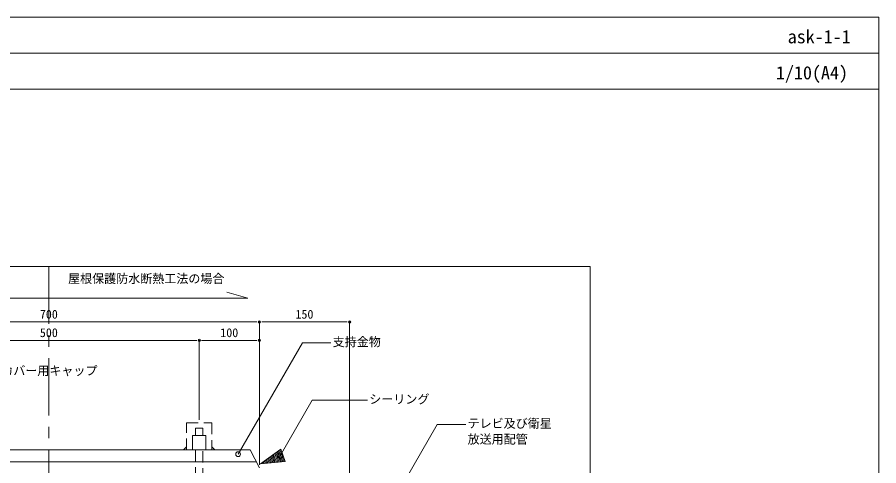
# Model space of a CAD drawing. Units: millimetres, scale not verified. Extents: x -1380 to 1380, y -955 to 955.
# Drawn here: x -53 to 1380, y 209 to 955 of the extents above; entities that cross this region are included whole.
import ezdxf
from ezdxf.enums import TextEntityAlignment as Align

# ---------------------------------------------------------------- set-up
doc = ezdxf.new("R2010")
doc.units = ezdxf.units.MM
doc.header["$LTSCALE"] = 3
doc.linetypes.add('USER2', pattern=[9.525, 6.35, -3.175])
doc.linetypes.add('USER4', pattern=[50.8, 31.75, -6.35, 6.35, -6.35])
for name, color, linetype, lineweight in [('0-0_0', 7, 'Continuous', 9), ('0-5_MOJI', 7, 'Continuous', 18), ('0-6_sunpo', 7, 'Continuous', 18), ('0-9_KANAMONO', 4, 'Continuous', 18), ('0-A_KIJUN', 1, 'USER4', 18), ('0-B_TENSEN', 4, 'USER2', 18), ('0-C_BUHIN', 7, 'USER2', 9), ('0-D_WAKU', 7, 'Continuous', 18)]:
    doc.layers.add(name, color=color, linetype=linetype, lineweight=lineweight)
doc.styles.add('ＭＳ ゴシック', font='')
doc.styles.get('ＭＳ ゴシック').set_extended_font_data('MS Gothic')

# ---------------------------------------------------------------- blocks, each defined once
blk = doc.blocks.new('_DOT')
at = {"layer": '0-0_0'}
for p, q in [((-0.5, 0), (-1, 0)), ((0.25, 0), (-0.25, 0))]:
    blk.add_line(p, q, dxfattribs=at)
blk.add_circle((0, 0), 0.25, dxfattribs=at)

msp = doc.modelspace()

# ---------------------------------------------------------------- linework, layer by layer
at = {"layer": '0-0_0', "lineweight": 18}
msp.add_line((-1380.043, 894.971), (1379.957, 894.971), dxfattribs=at)
msp.add_lwpolyline([(-900.043, -660.029), (899.957, -660.029), (899.957, 539.971), (-900.043, 539.971)], close=True, dxfattribs=at)
at = {"layer": '0-5_MOJI'}
for p, q in [((-0.043, 487.512), (-330.909, 487.512)), ((351.823, 211.99), (385.656, 236.03)), ((382.904, 214.709), (377.343, 230.083)), ((384.896, 214.883), (378.85, 231.219)), ((386.889, 215.058), (380.755, 232.389)), ((389.08, 215.25), (382.262, 233.525)), ((391.09, 215.225), (383.95, 234.877)), ((393.065, 215.598), (385.656, 236.03)), ((351.823, 211.99), (393.065, 215.598)), ((357.999, 212.53), (356.906, 215.848)), ((359.991, 212.705), (358.629, 216.801)), ((362.183, 212.896), (360.335, 217.954)), ((364.175, 213.071), (362.041, 219.108)), ((366.367, 213.262), (363.712, 220.659)), ((368.359, 213.437), (365.436, 221.613)), ((370.352, 213.611), (367.124, 222.965)), ((372.544, 213.803), (368.83, 224.118)), ((374.536, 213.977), (370.536, 225.271)), ((376.528, 214.151), (372.242, 226.424)), ((378.72, 214.343), (373.749, 227.56)), ((380.712, 214.517), (375.438, 228.912)), ((354.014, 212.182), (353.529, 213.143)), ((356.206, 212.373), (355.217, 214.495))]:
    msp.add_line(p, q, dxfattribs=at)
for points in [[(-0.043, 487.512), (330.823, 487.512), (295.723, 497.445)], [(314.613, 227.88), (421.457, 412.94), (468.907, 412.94)], [(384.537, 224.986), (437.959, 317.516), (529.802, 317.516)], [(538.974, 92.168), (645.818, 277.228), (693.268, 277.228)]]:
    msp.add_lwpolyline(points, dxfattribs=at)
for centre in [(314.613, 227.88), (314.613, 227.88), (384.537, 224.986), (384.537, 224.986)]:
    msp.add_circle(centre, 4, dxfattribs=at)
at = {"layer": '0-6_sunpo'}
for p, q in [((-342.043, 447.944), (341.957, 447.944)), ((349.957, 209.971), (349.957, 447.944)), ((349.957, 209.971), (349.957, 447.944)), ((357.957, 447.944), (491.957, 447.944)), ((499.957, 184.971), (499.957, 447.944)), ((-242.043, 417.253), (241.957, 417.253)), ((249.957, 284.971), (249.957, 417.253)), ((249.957, 284.971), (249.957, 417.253)), ((257.957, 417.253), (341.957, 417.253)), ((349.957, 235.713), (349.957, 417.253))]:
    msp.add_line(p, q, dxfattribs=at)
at = {"layer": '0-9_KANAMONO'}
for p, q in [((-335.043, 234.971), (334.957, 234.971)), ((349.957, 204.971), (334.957, 234.971)), ((-345.043, 214.971), (344.957, 214.971))]:
    msp.add_line(p, q, dxfattribs=at)
for points in [[(238.957, 234.971), (238.957, 258.971), (260.957, 258.971), (260.957, 234.971)], [(255.957, 258.971), (255.957, 270.971), (243.957, 270.971), (243.957, 258.971)]]:
    msp.add_lwpolyline(points, dxfattribs=at)
at = {"layer": '0-A_KIJUN'}
msp.add_line((-0.043, 539.971), (-0.043, -660.029), dxfattribs=at)
at = {"layer": '0-B_TENSEN'}
msp.add_lwpolyline([(243.957, 234.971), (243.957, -174.029), (169.957, -174.029), (169.957, -186.029), (255.957, -186.029), (255.957, 234.971)], dxfattribs=at)
at = {"layer": '0-C_BUHIN'}
msp.add_lwpolyline([(228.957, 239.971), (223.957, 234.971), (228.957, 234.971), (228.957, 279.971), (270.957, 279.971), (270.957, 234.971), (275.957, 234.971), (270.957, 239.971)], dxfattribs=at)
at = {"layer": '0-D_WAKU'}
for points in [[(-1380.043, -955.029), (1379.957, -955.029), (1379.957, 954.971), (-1380.043, 954.971)], [(1379.957, 834.971), (-1380.043, 834.971), (-1380.043, 954.971), (1379.957, 954.971)]]:
    msp.add_lwpolyline(points, close=True, dxfattribs=at)

# ---------------------------------------------------------------- block references
at = {"layer": '0-6_sunpo', "xscale": 8, "yscale": 8}
for p in [(349.957, 447.944), (499.957, 447.944), (249.957, 417.253), (349.957, 417.253)]:
    msp.add_blockref('_DOT', p, dxfattribs=at)
at = {"layer": '0-6_sunpo', "xscale": 8, "yscale": 8, "rotation": 180}
for p in [(349.957, 447.944), (249.957, 417.253)]:
    msp.add_blockref('_DOT', p, dxfattribs=at)

# ---------------------------------------------------------------- texts
at = {"layer": '0-5_MOJI', "style": 'ＭＳ ゴシック'}
for s, p in [('屋根保護防水断熱工法の場合', (31.923, 508.081)), ('支持金物', (471.907, 402.94)), ('ボルトカバー用キャップ', (-139.133, 355.006)), ('シーリング', (532.802, 307.516)), ('テレビ及び衛星', (696.268, 267.228)), ('放送用配管', (696.268, 240.966))]:
    msp.add_text(s, height=14.66, dxfattribs=at).set_placement(p, align=Align.BOTTOM_LEFT)
at = {"layer": '0-6_sunpo', "style": 'ＭＳ ゴシック'}
for s, p in [('700', (-15.043, 448.944)), ('150', (409.957, 448.944)), ('500', (-15.043, 418.253)), ('100', (284.957, 418.253))]:
    msp.add_text(s, height=14.66, dxfattribs=at).set_placement(p, align=Align.BOTTOM_LEFT)
at = {"layer": '0-D_WAKU', "style": 'ＭＳ ゴシック'}
for s, p in [('ask-1-1', (1228.511, 904.971)), ('1/10(A4)', (1209.018, 844.971))]:
    msp.add_text(s, height=21.99, dxfattribs=at).set_placement(p, align=Align.BOTTOM_LEFT)

doc.saveas('drawing.dxf')
